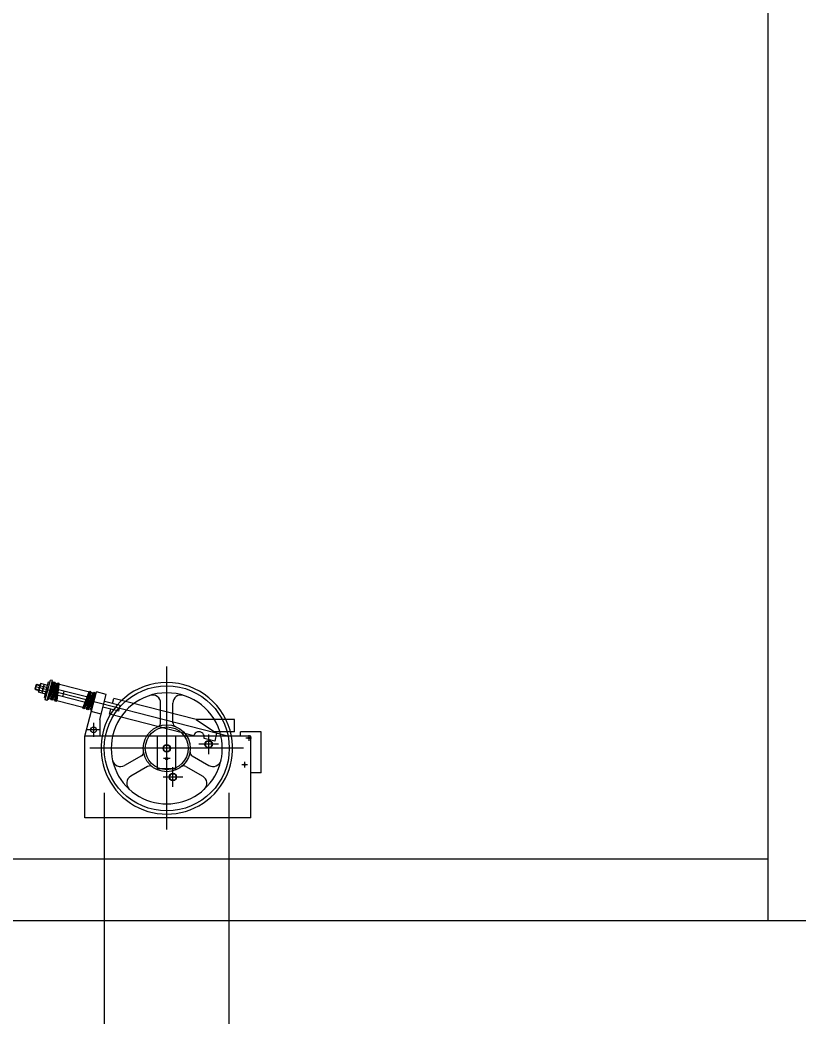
# Model space of a CAD drawing. Header units: millimetres. Extents: x 0 to 356400, y 0 to 68257.
# Drawn here: x 291413 to 293313, y 50303 to 52736 of the extents above; entities that cross this region are included whole.
import ezdxf

# ---------------------------------------------------------------- set-up
doc = ezdxf.new("R2010")
doc.units = ezdxf.units.MM
doc.header["$LTSCALE"] = 75
doc.linetypes.add('CEN', pattern=[62, 60, -1, 0, -1])
for name, color, linetype in [('8', 8, 'Continuous'), ('A-CEN', 1, 'CEN'), ('주단면도-1$0$A-FIN-TYP1', 6, 'Continuous'), ('주단면도-1$0$A-ST-CONC', 2, 'Continuous')]:
    doc.layers.add(name, color=color, linetype=linetype)

# ---------------------------------------------------------------- blocks, each defined once
blk = doc.blocks.new('G$C90CD5245')
at = {"layer": '8', "linetype": 'Continuous'}
for p, q in [((5682.8, 22401.2, 0), (5682.8, 22799.3, 0)), ((5361.4, 22744.1, 0), (5364.1, 22754.5, 0)), ((5362.4, 22742.5, 0), (5365.7, 22755.5, 0)), ((5365.7, 22755.5, 0), (5364.1, 22754.5, 0)), ((5373.5, 22752.2, 0), (5364.1, 22754.6, 0)), ((5365.7, 22755.5, 0), (5373.8, 22753.4, 0)), ((5370.1, 22739, 0), (5374.1, 22754.8, 0)), ((5383.9, 22755.1, 0), (5375.4, 22757.3, 0)), ((5392.5, 22752.9, 0), (5383.9, 22755.1, 0)), ((5384.8, 22723, 0), (5394.7, 22761.8, 0)), ((5386.5, 22717.3, 0), (5399.3, 22765.7, 0)), ((5391.4, 22716.1, 0), (5404.1, 22764.5, 0)), ((5392.8, 22721.7, 0), (5407.8, 22759, 0)), ((5394.7, 22761.8, 0), (5398, 22760.9, 0)), ((5395.2, 22721, 0), (5410.2, 22758.4, 0)), ((5405.4, 22759.7, 0), (5397.9, 22741, 0)), ((5404.1, 22764.5, 0), (5399.3, 22765.7, 0)), ((5400, 22719.7, 0), (5405.4, 22759.7, 0)), ((5407.8, 22759, 0), (5402.4, 22719.1, 0)), ((5402.4, 22719.1, 0), (5417.4, 22756.4, 0)), ((5509.8, 22732.3, 0), (5402.8, 22759.7, 0)), ((5410.2, 22758.4, 0), (5404.9, 22718.4, 0)), ((5404.9, 22718.4, 0), (5419.9, 22755.8, 0)), ((5415, 22757.1, 0), (5407.5, 22738.4, 0)), ((5409.7, 22717.1, 0), (5415, 22757.1, 0)), ((5417.4, 22756.4, 0), (5412.1, 22716.5, 0)), ((5419.9, 22755.8, 0), (5414.5, 22715.8, 0)), ((5362.4, 22742.5, 0), (5361.4, 22744.1, 0)), ((5370.8, 22741.6, 0), (5361.4, 22744, 0)), ((5362.4, 22742.5, 0), (5370.5, 22740.4, 0)), ((5831.8, 22629.3, 0), (5362.8, 22749.3, 0)), ((5378.5, 22734, 0), (5370, 22736.2, 0)), ((5371.3, 22741.5, 0), (5379.9, 22739.3, 0)), ((5374, 22752, 0), (5382.6, 22749.8, 0)), ((5387.1, 22731.8, 0), (5378.5, 22734, 0)), ((5378.7, 22736.8, 0), (5382.7, 22752.6, 0)), ((5379.9, 22739.3, 0), (5388.4, 22737.1, 0)), ((5382.6, 22749.8, 0), (5391.1, 22747.7, 0)), ((5503, 22706.2, 0), (5396, 22733.6, 0)), ((5506.5, 22719.7, 0), (5399.5, 22747.1, 0)), ((5429, 22725.1, 0), (5432.5, 22738.7, 0)), ((5492.9, 22736.6, 0), (5477.9, 22699.2, 0)), ((5495.3, 22736, 0), (5480.3, 22698.6, 0)), ((5482.7, 22698, 0), (5497.7, 22735.4, 0)), ((5482.8, 22629.3, 0), (5511.1, 22737.1, 0)), ((5487.6, 22696.7, 0), (5492.9, 22736.6, 0)), ((5502.6, 22734.2, 0), (5487.6, 22696.7, 0)), ((5490, 22696.1, 0), (5495.3, 22736, 0)), ((5505, 22733.5, 0), (5490, 22696.1, 0)), ((5492.4, 22695.5, 0), (5507.4, 22732.9, 0)), ((5497.7, 22735.4, 0), (5495.1, 22715.4, 0)), ((5497.3, 22694.2, 0), (5502.6, 22734.2, 0)), ((5499.7, 22693.6, 0), (5505, 22733.5, 0)), ((5507.4, 22732.9, 0), (5504.8, 22713, 0)), ((5535.3, 22731, 0), (5511.1, 22737.1, 0)), ((5519.3, 22669.8, 0), (5535.3, 22731, 0)), ((5384.8, 22723, 0), (5388.1, 22722.2, 0)), ((5391.4, 22716.1, 0), (5386.5, 22717.3, 0)), ((5499.7, 22693.6, 0), (5392.7, 22721, 0)), ((5569.5, 22703.6, 0), (5530.8, 22713.5, 0)), ((5550.1, 22708.6, 0), (5553.4, 22721.2, 0)), ((5754.6, 22669.7, 0), (5553.4, 22721.2, 0)), ((5667.8, 22661.8, 0), (5667.8, 22709.4, 0)), ((5697.8, 22661.8, 0), (5697.8, 22709.4, 0)), ((5522.6, 22682.6, 0), (5498.4, 22688.8, 0)), ((5566, 22690.1, 0), (5527.2, 22700, 0)), ((5543.3, 22682.5, 0), (5546.6, 22695, 0)), ((5748.5, 22630, 0), (5543.3, 22682.5, 0)), ((5566, 22690.1, 0), (5569.5, 22703.6, 0)), ((5504.3, 22661.3, 0), (5504.3, 22627.3, 0)), ((5519.3, 22669.8, 0), (5519.3, 22629.3, 0)), ((5754.6, 22669.7, 0), (5804.4, 22636.7, 0)), ((5847.8, 22669.3, 0), (5755.2, 22669.3, 0)), ((5847.8, 22639.3, 0), (5847.8, 22669.3, 0)), ((5521.3, 22644.3, 0), (5487.3, 22644.3, 0)), ((5784.9, 22633.3, 0), (5784.9, 22585.3, 0)), ((5804.4, 22636.7, 0), (5799.8, 22616.8, 0)), ((5847.8, 22639.3, 0), (5800.4, 22639.3, 0)), ((5912.8, 22639.3, 0), (5862.8, 22639.3, 0)), ((5862.8, 22629.3, 0), (5862.8, 22639.3, 0)), ((5912.8, 22539.3, 0), (5912.8, 22639.3, 0)), ((5482.8, 22429.3, 0), (5482.8, 22629.3, 0)), ((5887.8, 22629.3, 0), (5482.8, 22629.3, 0)), ((5660.3, 22549.3, 0), (5660.3, 22629.3, 0)), ((5705.3, 22549.3, 0), (5705.3, 22629.3, 0)), ((5808.9, 22609.3, 0), (5760.9, 22609.3, 0)), ((5799.8, 22616.8, 0), (5774, 22623.4, 0)), ((5775.9, 22609.3, 0), (5780.4, 22617.1, 0)), ((5780.4, 22601.5, 0), (5775.9, 22609.3, 0)), ((5780.4, 22617.1, 0), (5789.4, 22617.1, 0)), ((5789.4, 22617.1, 0), (5793.9, 22609.3, 0)), ((5793.9, 22609.3, 0), (5789.4, 22601.5, 0)), ((5889.8, 22624.3, 0), (5875.8, 22624.3, 0)), ((5882.8, 22631.3, 0), (5882.8, 22617.3, 0)), ((5887.8, 22429.3, 0), (5887.8, 22629.3, 0)), ((5869.8, 22599.3, 0), (5495.4, 22599.3, 0)), ((5673.8, 22599.3, 0), (5678.3, 22607.1, 0)), ((5678.3, 22591.5, 0), (5673.8, 22599.3, 0)), ((5678.3, 22607.1, 0), (5687.3, 22607.1, 0)), ((5687.3, 22591.5, 0), (5678.3, 22591.5, 0)), ((5687.3, 22607.1, 0), (5691.8, 22599.3, 0)), ((5691.8, 22599.3, 0), (5687.3, 22591.5, 0)), ((5789.4, 22601.5, 0), (5780.4, 22601.5, 0)), ((5621.1, 22581, 0), (5579.9, 22557.3, 0)), ((5690.8, 22574.3, 0), (5674.8, 22574.3, 0)), ((5744.4, 22581, 0), (5785.6, 22557.3, 0)), ((5879.8, 22559.3, 0), (5865.8, 22559.3, 0)), ((5872.8, 22566.3, 0), (5872.8, 22552.3, 0)), ((5636.1, 22555.1, 0), (5594.9, 22531.3, 0)), ((5705.3, 22549.3, 0), (5660.3, 22549.3, 0)), ((5688.8, 22529.3, 0), (5693.3, 22537.1, 0)), ((5693.3, 22537.1, 0), (5702.3, 22537.1, 0)), ((5697.8, 22505.3, 0), (5697.8, 22553.3, 0)), ((5702.3, 22537.1, 0), (5706.8, 22529.3, 0)), ((5729.4, 22555.1, 0), (5770.6, 22531.3, 0)), ((5912.8, 22539.3, 0), (5887.8, 22539.3, 0)), ((5721.8, 22529.3, 0), (5673.8, 22529.3, 0)), ((5693.3, 22521.5, 0), (5688.8, 22529.3, 0)), ((5702.3, 22521.5, 0), (5693.3, 22521.5, 0)), ((5706.8, 22529.3, 0), (5702.3, 22521.5, 0)), ((5530.3, 22490.3, 0), (5530.3, 1241.5, -51449.9)), ((5835.3, 1222.8, -51500), (5835.3, 22490.3, 0)), ((5887.8, 22429.3, 0), (5482.8, 22429.3, 0)), ((5530.3, 22390.3, 0), (5530.3, 1241.5, 0)), ((5835.3, 1241.5, 0), (5835.3, 22390.3, 0))]:
    blk.add_line(p, q, dxfattribs=at)
for centre, radius in [((5407.8, 22759, 0), 2.5), ((5417.4, 22756.4, 0), 2.5), ((5495.3, 22736, 0), 2.5), ((5505, 22733.5, 0), 2.5), ((5682.8, 22599.3, 0), 152.5), ((5402.4, 22719.1, 0), 2.5), ((5412.1, 22716.5, 0), 2.5), ((5480.3, 22698.6, 0), 2.5), ((5490, 22696.1, 0), 2.5), ((5682.8, 22599.3, 0), 57.3), ((5504.3, 22644.3, 0), 7), ((5682.8, 22599.3, 0), 52.3), ((5682.8, 22599.3, 0), 9), ((5784.9, 22609.3, 0), 9), ((5882.8, 22624.3, 0), 2), ((5682.8, 22574.3, 0), 3), ((5872.8, 22559.3, 0), 2), ((5697.8, 22529.3, 0), 9)]:
    blk.add_circle(centre, radius, dxfattribs=at)
for centre, radius, start, end in [((5380.6, 22753.1, 0), 6.69, 141.65, 189.65), ((5389.2, 22751, 0), 6.69, 141.65, 189.65), ((5682.8, 22599.3, 0), 160.5, 10.7729, 169.2271), ((5376.6, 22737.3, 0), 6.69, 141.65, 189.65), ((5397.2, 22740.5, 0), 25.9, 153.517, 177.783), ((5385.1, 22735.1, 0), 6.69, 141.65, 189.65), ((5405.8, 22738.3, 0), 25.9, 153.517, 177.783), ((5682.8, 22599.3, 0), 135.5, 12.7914, 167.2086), ((5392.8, 22721.7, 0), 2.5, 255.2694, 75.2694), ((5647.8, 22709.4, 0), 20, 0, 107.6397), ((5717.8, 22709.4, 0), 20, 72.3603, 180), ((5499.7, 22693.6, 0), 2.5, 75.2694, 255.2694), ((5657.8, 22661.8, 0), 10, 291.8006, 0), ((5707.8, 22661.8, 0), 10, 180, 248.1994), ((5761.2, 22626.7, 0), 13.2, 345.65, 165.65), ((5682.8, 22599.3, 0), 160.5, 169.2271, 10.7729), ((5682.8, 22599.3, 0), 135.5, 167.2086, 12.7914), ((5616.1, 22589.7, 0), 10, 300, 8.1994), ((5749.4, 22589.7, 0), 10, 171.8006, 240), ((5569.9, 22574.6, 0), 20, 192.3603, 300), ((5795.6, 22574.6, 0), 20, 240, 347.6397), ((5641.1, 22546.4, 0), 10, 51.8006, 120), ((5724.4, 22546.4, 0), 10, 60, 128.1994), ((5604.9, 22514, 0), 20, 120, 227.6397), ((5760.6, 22514, 0), 20, 312.3603, 60)]:
    blk.add_arc(centre, radius, start, end, dxfattribs=at)

msp = doc.modelspace()

# ---------------------------------------------------------------- linework, layer by layer
at = {"layer": 'A-CEN'}
msp.add_line((280625, 50538.6), (298525, 50538.6), dxfattribs=at)
at = {"layer": '주단면도-1$0$A-FIN-TYP1'}
msp.add_line((287488.3, 50688.6), (293238.3, 50688.6), dxfattribs=at)
at = {"layer": '주단면도-1$0$A-ST-CONC'}
for p, q in [((293238.3, 50538.6), (293238.3, 53938.6)), ((287488.3, 50538.6), (293238.3, 50538.6))]:
    msp.add_line(p, q, dxfattribs=at)

# ---------------------------------------------------------------- block references
msp.add_blockref('G$C90CD5245', (286088.3, 28359.3))

doc.saveas('drawing.dxf')
